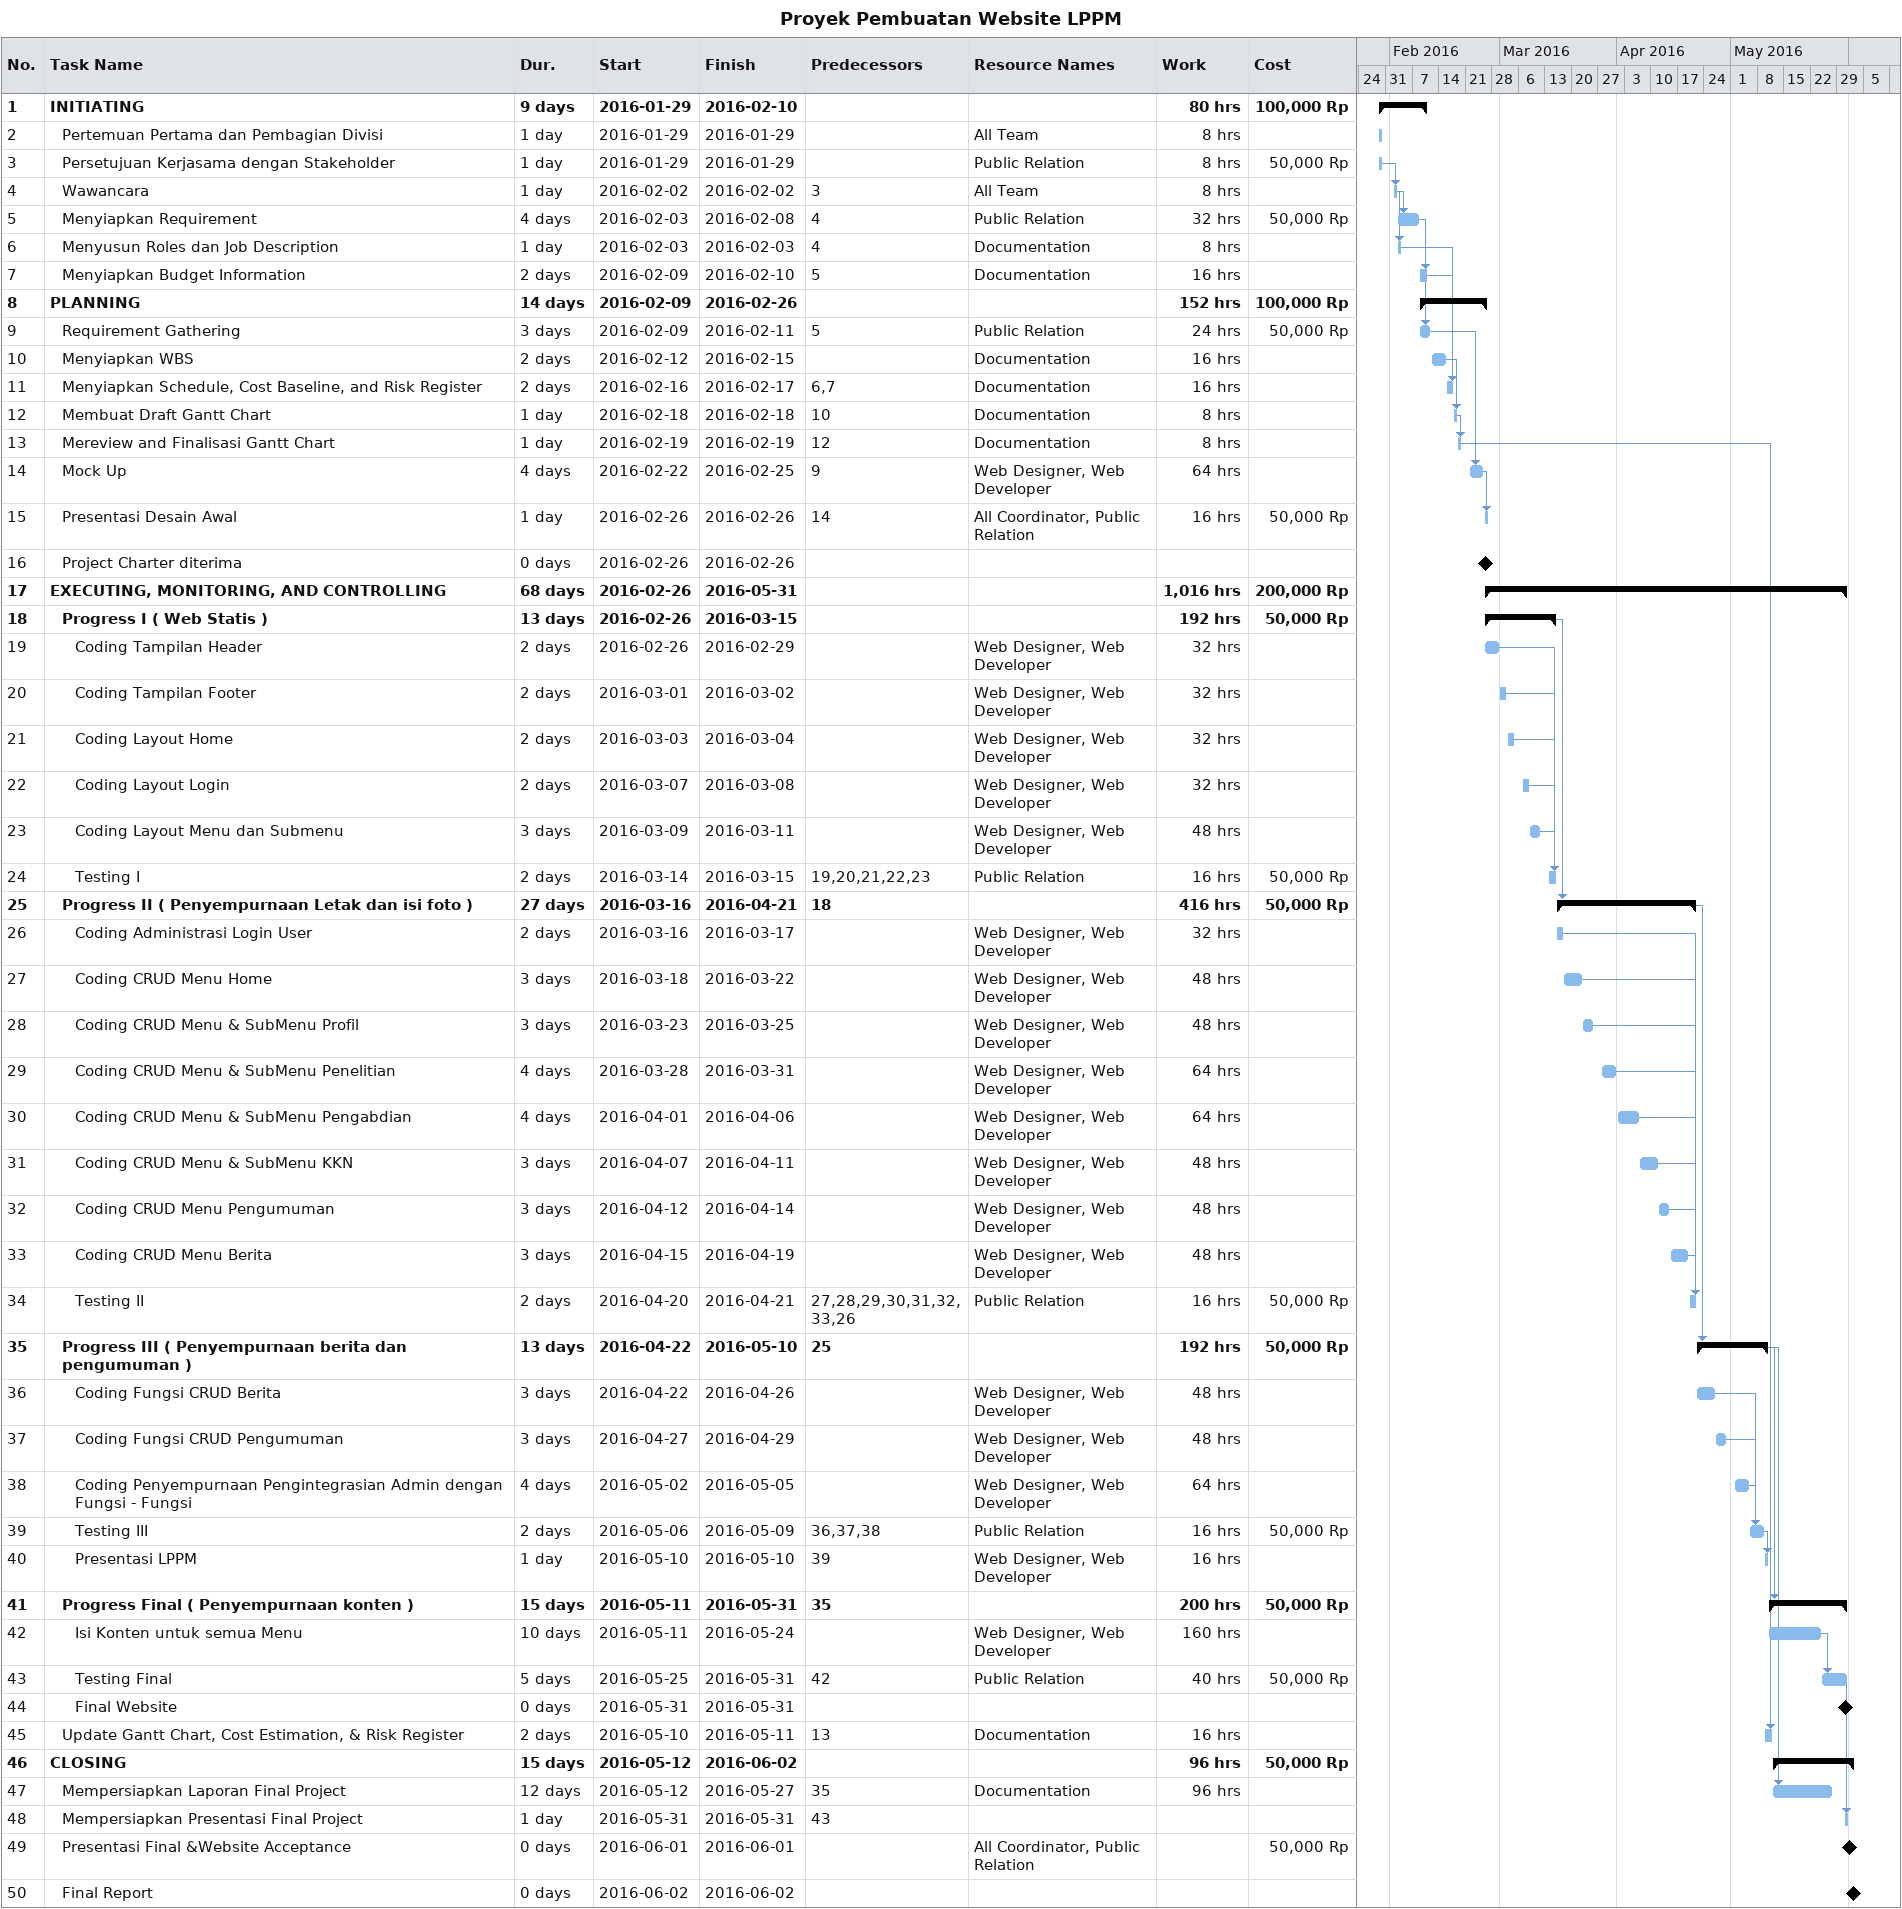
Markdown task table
Proyek Pembuatan Website LPPM

| ID | Level | Task | Duration | Start | Finish | Predecessors | Resources | Work (h) | Cost (Rp) |
|---|---|---|---|---|---|---|---|---|---|
| 1 | 1 | **INITIATING** | 9d | 2016-01-29 | 2016-02-10 |  |  | 80 | 100000 |
| 2 | 2 | Pertemuan Pertama dan Pembagian Divisi | 1d | 2016-01-29 | 2016-01-29 |  | All Team | 8 |  |
| 3 | 2 | Persetujuan Kerjasama dengan Stakeholder | 1d | 2016-01-29 | 2016-01-29 |  | Public Relation | 8 | 50000 |
| 4 | 2 | Wawancara | 1d | 2016-02-02 | 2016-02-02 | 3 | All Team | 8 |  |
| 5 | 2 | Menyiapkan Requirement | 4d | 2016-02-03 | 2016-02-08 | 4 | Public Relation | 32 | 50000 |
| 6 | 2 | Menyusun Roles dan Job Description | 1d | 2016-02-03 | 2016-02-03 | 4 | Documentation | 8 |  |
| 7 | 2 | Menyiapkan Budget Information | 2d | 2016-02-09 | 2016-02-10 | 5 | Documentation | 16 |  |
| 8 | 1 | **PLANNING** | 14d | 2016-02-09 | 2016-02-26 |  |  | 152 | 100000 |
| 9 | 2 | Requirement Gathering | 3d | 2016-02-09 | 2016-02-11 | 5 | Public Relation | 24 | 50000 |
| 10 | 2 | Menyiapkan WBS | 2d | 2016-02-12 | 2016-02-15 |  | Documentation | 16 |  |
| 11 | 2 | Menyiapkan Schedule, Cost Baseline, and Risk Register | 2d | 2016-02-16 | 2016-02-17 | 6, 7 | Documentation | 16 |  |
| 12 | 2 | Membuat Draft Gantt Chart | 1d | 2016-02-18 | 2016-02-18 | 10 | Documentation | 8 |  |
| 13 | 2 | Mereview and Finalisasi Gantt Chart | 1d | 2016-02-19 | 2016-02-19 | 12 | Documentation | 8 |  |
| 14 | 2 | Mock Up | 4d | 2016-02-22 | 2016-02-25 | 9 | Web Designer, Web Developer | 64 |  |
| 15 | 2 | Presentasi Desain Awal | 1d | 2016-02-26 | 2016-02-26 | 14 | All Coordinator, Public Relation | 16 | 50000 |
| 16 | 2 | Project Charter diterima | 0d | 2016-02-26 | 2016-02-26 |  |  |  |  |
| 17 | 1 | **EXECUTING, MONITORING, AND CONTROLLING** | 68d | 2016-02-26 | 2016-05-31 |  |  | 1016 | 200000 |
| 18 | 2 | **Progress I ( Web Statis )** | 13d | 2016-02-26 | 2016-03-15 |  |  | 192 | 50000 |
| 19 | 3 | Coding Tampilan Header | 2d | 2016-02-26 | 2016-02-29 |  | Web Designer, Web Developer | 32 |  |
| 20 | 3 | Coding Tampilan Footer | 2d | 2016-03-01 | 2016-03-02 |  | Web Designer, Web Developer | 32 |  |
| 21 | 3 | Coding Layout Home | 2d | 2016-03-03 | 2016-03-04 |  | Web Designer, Web Developer | 32 |  |
| 22 | 3 | Coding Layout Login | 2d | 2016-03-07 | 2016-03-08 |  | Web Designer, Web Developer | 32 |  |
| 23 | 3 | Coding Layout Menu dan Submenu | 3d | 2016-03-09 | 2016-03-11 |  | Web Designer, Web Developer | 48 |  |
| 24 | 3 | Testing I | 2d | 2016-03-14 | 2016-03-15 | 19, 20, 21, 22, 23 | Public Relation | 16 | 50000 |
| 25 | 2 | **Progress II ( Penyempurnaan Letak dan isi foto )** | 27d | 2016-03-16 | 2016-04-21 | 18 |  | 416 | 50000 |
| 26 | 3 | Coding Administrasi Login User | 2d | 2016-03-16 | 2016-03-17 |  | Web Designer, Web Developer | 32 |  |
| 27 | 3 | Coding CRUD Menu Home | 3d | 2016-03-18 | 2016-03-22 |  | Web Designer, Web Developer | 48 |  |
| 28 | 3 | Coding CRUD Menu & SubMenu Profil | 3d | 2016-03-23 | 2016-03-25 |  | Web Designer, Web Developer | 48 |  |
| 29 | 3 | Coding CRUD Menu & SubMenu Penelitian | 4d | 2016-03-28 | 2016-03-31 |  | Web Designer, Web Developer | 64 |  |
| 30 | 3 | Coding CRUD Menu & SubMenu Pengabdian | 4d | 2016-04-01 | 2016-04-06 |  | Web Designer, Web Developer | 64 |  |
| 31 | 3 | Coding CRUD Menu & SubMenu KKN | 3d | 2016-04-07 | 2016-04-11 |  | Web Designer, Web Developer | 48 |  |
| 32 | 3 | Coding CRUD Menu Pengumuman | 3d | 2016-04-12 | 2016-04-14 |  | Web Designer, Web Developer | 48 |  |
| 33 | 3 | Coding CRUD Menu Berita | 3d | 2016-04-15 | 2016-04-19 |  | Web Designer, Web Developer | 48 |  |
| 34 | 3 | Testing II | 2d | 2016-04-20 | 2016-04-21 | 27, 28, 29, 30, 31, 32, 33, 26 | Public Relation | 16 | 50000 |
| 35 | 2 | **Progress III ( Penyempurnaan berita dan pengumuman )** | 13d | 2016-04-22 | 2016-05-10 | 25 |  | 192 | 50000 |
| 36 | 3 | Coding Fungsi CRUD Berita | 3d | 2016-04-22 | 2016-04-26 |  | Web Designer, Web Developer | 48 |  |
| 37 | 3 | Coding Fungsi CRUD Pengumuman | 3d | 2016-04-27 | 2016-04-29 |  | Web Designer, Web Developer | 48 |  |
| 38 | 3 | Coding Penyempurnaan Pengintegrasian Admin dengan Fungsi - Fungsi | 4d | 2016-05-02 | 2016-05-05 |  | Web Designer, Web Developer | 64 |  |
| 39 | 3 | Testing III | 2d | 2016-05-06 | 2016-05-09 | 36, 37, 38 | Public Relation | 16 | 50000 |
| 40 | 3 | Presentasi LPPM | 1d | 2016-05-10 | 2016-05-10 | 39 | Web Designer, Web Developer | 16 |  |
| 41 | 2 | **Progress Final ( Penyempurnaan konten )** | 15d | 2016-05-11 | 2016-05-31 | 35 |  | 200 | 50000 |
| 42 | 3 | Isi Konten untuk semua Menu | 10d | 2016-05-11 | 2016-05-24 |  | Web Designer, Web Developer | 160 |  |
| 43 | 3 | Testing Final | 5d | 2016-05-25 | 2016-05-31 | 42 | Public Relation | 40 | 50000 |
| 44 | 3 | Final Website | 0d | 2016-05-31 | 2016-05-31 |  |  |  |  |
| 45 | 2 | Update Gantt Chart, Cost Estimation, & Risk Register | 2d | 2016-05-10 | 2016-05-11 | 13 | Documentation | 16 |  |
| 46 | 1 | **CLOSING** | 15d | 2016-05-12 | 2016-06-02 |  |  | 96 | 50000 |
| 47 | 2 | Mempersiapkan Laporan Final Project | 12d | 2016-05-12 | 2016-05-27 | 35 | Documentation | 96 |  |
| 48 | 2 | Mempersiapkan Presentasi Final Project | 1d | 2016-05-31 | 2016-05-31 | 43 |  |  |  |
| 49 | 2 | Presentasi Final &Website Acceptance | 0d | 2016-06-01 | 2016-06-01 |  | All Coordinator, Public Relation |  | 50000 |
| 50 | 2 | Final Report | 0d | 2016-06-02 | 2016-06-02 |  |  |  |  |
